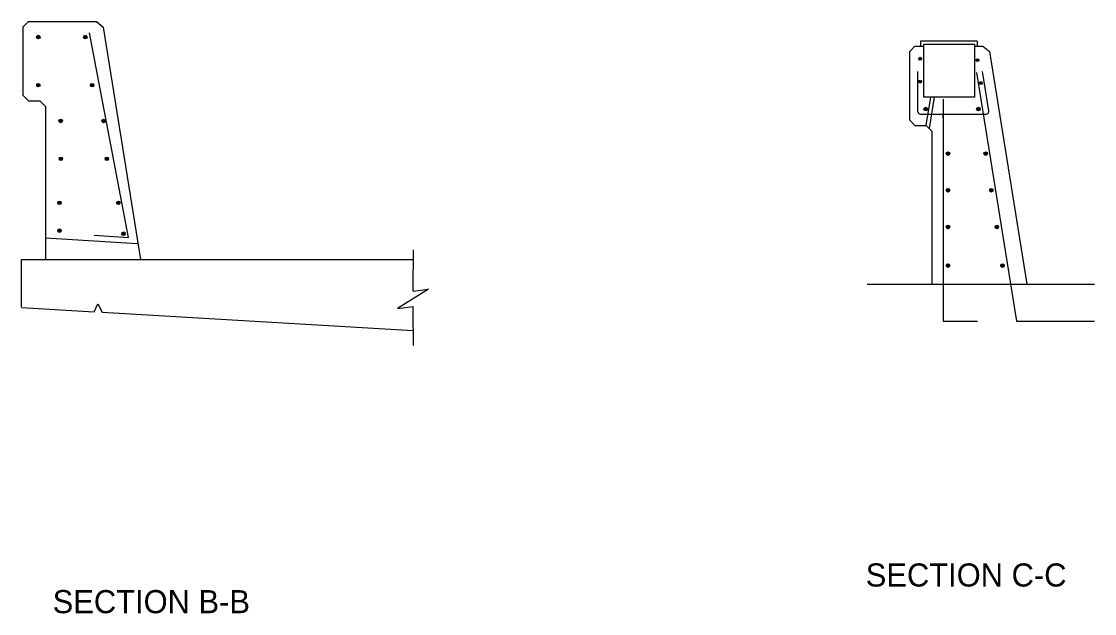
# Model space of a CAD drawing. Extents: x -315 to -209, y 491 to 524.
# Drawn here: x -225.16 to -209.36, y 510.79 to 519.49 of the extents above; entities that cross this region are included whole.
import ezdxf

# ---------------------------------------------------------------- set-up
doc = ezdxf.new("R2010")
doc.units = 0
for name, color, linetype in [('border_NO-PLOT', 7, 'Continuous'), ('pp_PRESENTATION', 7, 'Continuous'), ('str_Concrete-A', 7, 'Continuous'), ('str_Reinforcement-A', 7, 'Continuous'), ('str_Reinforcement-B', 7, 'Continuous'), ('str_Reinforcement-C', 7, 'Continuous')]:
    doc.layers.add(name, color=color, linetype=linetype)

msp = doc.modelspace()

# ---------------------------------------------------------------- linework, layer by layer
at = {"layer": 'pp_PRESENTATION'}
for p, q in [((-219.389, 515.528), (-219.389, 515.842)), ((-219.389, 514.985), (-219.389, 515.299))]:
    msp.add_line(p, q, dxfattribs=at)
msp.add_lwpolyline([(-219.389, 515.528), (-219.161, 515.557), (-219.618, 515.271), (-219.389, 515.299)], dxfattribs=at)
at = {"layer": 'str_Concrete-A'}
for p, q in [((-225.051, 519.493), (-225.134, 519.41)), ((-225.134, 519.41), (-225.134, 518.41)), ((-225.051, 519.493), (-224.05, 519.493)), ((-224.05, 519.493), (-223.954, 519.411)), ((-223.954, 519.411), (-223.405, 515.993)), ((-212.002, 519.132), (-212.085, 519.049)), ((-212.002, 519.132), (-211.877, 519.132)), ((-211.085, 519.202), (-211.919, 519.202)), ((-211.919, 519.202), (-211.919, 519.132)), ((-211.087, 519.202), (-211.916, 519.202)), ((-211.127, 519.156), (-211.877, 519.156)), ((-211.877, 519.156), (-211.877, 518.382)), ((-211.127, 519.156), (-211.127, 518.382)), ((-211.127, 519.132), (-211.001, 519.132)), ((-211.085, 519.202), (-211.085, 519.132)), ((-211.001, 519.132), (-210.905, 519.05)), ((-212.085, 519.049), (-212.085, 518.049)), ((-210.905, 519.05), (-210.356, 515.632)), ((-225.134, 518.41), (-225.051, 518.326)), ((-225.051, 518.326), (-224.884, 518.326)), ((-224.884, 518.326), (-224.801, 518.243)), ((-211.127, 518.382), (-211.877, 518.382)), ((-211.835, 517.965), (-211.767, 518.382)), ((-211.79, 517.92), (-211.714, 518.382)), ((-224.801, 518.243), (-224.801, 515.993)), ((-212.085, 518.049), (-212.002, 517.965)), ((-212.002, 517.965), (-211.835, 517.965)), ((-211.835, 517.965), (-211.752, 517.882)), ((-211.752, 517.882), (-211.752, 515.632)), ((-224.801, 516.31), (-223.452, 516.227)), ((-219.389, 516.137), (-219.389, 515.842)), ((-225.155, 515.993), (-219.389, 515.993)), ((-225.155, 515.29), (-225.155, 515.993)), ((-212.706, 515.632), (-209.359, 515.632)), ((-225.155, 515.286), (-224.087, 515.223)), ((-224.087, 515.223), (-224.029, 515.338)), ((-224.029, 515.338), (-223.969, 515.216)), ((-223.969, 515.216), (-219.389, 514.947)), ((-219.389, 514.985), (-219.389, 514.726))]:
    msp.add_line(p, q, dxfattribs=at)
at = {"layer": 'str_Reinforcement-A'}
for p, q in [((-211.965, 518.757), (-211.965, 518.174)), ((-210.915, 518.18), (-211.008, 518.757)), ((-211.095, 518.744), (-210.507, 515.086)), ((-211.585, 518.353), (-211.585, 515.086)), ((-211.923, 518.132), (-210.956, 518.132)), ((-211.585, 518.07), (-211.585, 518.132)), ((-211.585, 515.086), (-211.084, 515.086)), ((-210.507, 515.086), (-209.359, 515.086))]:
    msp.add_line(p, q, dxfattribs=at)
for centre, start, end in [((-211.923, 518.174), 180, 270), ((-210.956, 518.174), 270, 9.1302)]:
    msp.add_arc(centre, 0.0417, start, end, dxfattribs=at)
at = {"layer": 'str_Reinforcement-B'}
for centre, radius in [((-224.908, 519.265), 0.026), ((-224.908, 519.265), 0.0208), ((-224.908, 519.265), 0.0156), ((-224.908, 519.265), 0.0104), ((-224.908, 519.265), 0.00521), ((-224.216, 519.265), 0.026), ((-224.216, 519.265), 0.0208), ((-224.216, 519.265), 0.0156), ((-224.216, 519.265), 0.0104), ((-224.216, 519.265), 0.00521), ((-211.926, 518.946), 0.0208), ((-211.926, 518.946), 0.0156), ((-211.926, 518.946), 0.0104), ((-211.926, 518.946), 0.00521), ((-211.082, 518.925), 0.0208), ((-211.082, 518.925), 0.0156), ((-211.082, 518.925), 0.0104), ((-211.082, 518.925), 0.00521), ((-211.926, 518.609), 0.0208), ((-211.926, 518.609), 0.0156), ((-211.926, 518.609), 0.0104), ((-211.926, 518.609), 0.00521), ((-211.033, 518.588), 0.0208), ((-211.033, 518.588), 0.0156), ((-211.033, 518.588), 0.0104), ((-224.908, 518.556), 0.026), ((-224.908, 518.556), 0.0208), ((-224.908, 518.556), 0.0156), ((-224.908, 518.556), 0.0104), ((-224.908, 518.556), 0.00521), ((-224.114, 518.556), 0.026), ((-224.114, 518.556), 0.0208), ((-224.114, 518.556), 0.0156), ((-224.114, 518.556), 0.0104), ((-224.114, 518.556), 0.00521), ((-211.033, 518.588), 0.00521), ((-211.844, 518.205), 0.026), ((-211.844, 518.205), 0.0208), ((-211.844, 518.205), 0.0156), ((-211.844, 518.205), 0.0104), ((-211.844, 518.205), 0.00521), ((-211.068, 518.205), 0.026), ((-211.068, 518.205), 0.0208), ((-211.068, 518.205), 0.0156), ((-211.068, 518.205), 0.0104), ((-211.068, 518.205), 0.00521), ((-224.577, 518.03), 0.026), ((-224.577, 518.03), 0.0208), ((-224.577, 518.03), 0.0156), ((-224.577, 518.03), 0.0104), ((-224.577, 518.03), 0.00521), ((-223.946, 518.03), 0.026), ((-223.946, 518.03), 0.0208), ((-223.946, 518.03), 0.0156), ((-223.946, 518.03), 0.0104), ((-223.946, 518.03), 0.00521), ((-224.576, 517.474), 0.026), ((-224.576, 517.474), 0.0208), ((-223.899, 517.474), 0.026), ((-223.899, 517.474), 0.0208), ((-211.516, 517.55), 0.026), ((-211.516, 517.55), 0.0208), ((-211.516, 517.55), 0.0156), ((-211.516, 517.55), 0.0104), ((-211.516, 517.55), 0.00521), ((-210.961, 517.55), 0.026), ((-210.961, 517.55), 0.0208), ((-210.961, 517.55), 0.0156), ((-210.961, 517.55), 0.0104), ((-210.961, 517.55), 0.00521), ((-224.576, 517.474), 0.0156), ((-224.576, 517.474), 0.0104), ((-224.576, 517.474), 0.00521), ((-223.899, 517.474), 0.0156), ((-223.899, 517.474), 0.0104), ((-223.899, 517.474), 0.00521), ((-211.516, 517.011), 0.026), ((-211.516, 517.011), 0.0208), ((-211.516, 517.011), 0.0156), ((-211.516, 517.011), 0.0104), ((-210.879, 517.011), 0.026), ((-210.879, 517.011), 0.0208), ((-210.879, 517.011), 0.0156), ((-210.879, 517.011), 0.0104), ((-211.516, 517.011), 0.00521), ((-210.879, 517.011), 0.00521), ((-224.596, 516.826), 0.026), ((-224.596, 516.826), 0.0208), ((-224.596, 516.826), 0.0156), ((-224.596, 516.826), 0.0104), ((-224.596, 516.826), 0.00521), ((-223.729, 516.826), 0.026), ((-223.729, 516.826), 0.0208), ((-223.729, 516.826), 0.0156), ((-223.729, 516.826), 0.0104), ((-223.729, 516.826), 0.00521), ((-224.596, 516.417), 0.026), ((-224.596, 516.417), 0.0208), ((-224.596, 516.417), 0.0156), ((-224.596, 516.417), 0.0104), ((-224.596, 516.417), 0.00521), ((-223.653, 516.371), 0.026), ((-223.653, 516.371), 0.0208), ((-223.653, 516.371), 0.0156), ((-211.516, 516.471), 0.026), ((-211.516, 516.471), 0.0208), ((-211.516, 516.471), 0.0156), ((-211.516, 516.471), 0.0104), ((-211.516, 516.471), 0.00521), ((-210.797, 516.471), 0.026), ((-210.797, 516.471), 0.0208), ((-210.797, 516.471), 0.0156), ((-210.797, 516.471), 0.0104), ((-210.797, 516.471), 0.00521), ((-223.653, 516.371), 0.0104), ((-223.653, 516.371), 0.00521), ((-211.516, 515.903), 0.026), ((-211.516, 515.903), 0.0208), ((-211.516, 515.903), 0.0156), ((-211.516, 515.903), 0.0104), ((-210.714, 515.903), 0.026), ((-210.714, 515.903), 0.0208), ((-210.714, 515.903), 0.0156), ((-210.714, 515.903), 0.0104), ((-211.516, 515.903), 0.00521), ((-210.714, 515.903), 0.00521)]:
    msp.add_circle(centre, radius, dxfattribs=at)
at = {"layer": 'str_Reinforcement-C'}
for p, q in [((-223.578, 516.318), (-224.154, 519.326)), ((-224.085, 516.349), (-223.578, 516.318))]:
    msp.add_line(p, q, dxfattribs=at)

# ---------------------------------------------------------------- texts
at = {"layer": 'border_NO-PLOT'}
for s, p in [('SECTION C-C', (-212.727, 511.182)), ('SECTION B-B', (-224.696, 510.79))]:
    msp.add_text(s, height=0.34, dxfattribs=at).set_placement(p)

doc.saveas('drawing.dxf')
